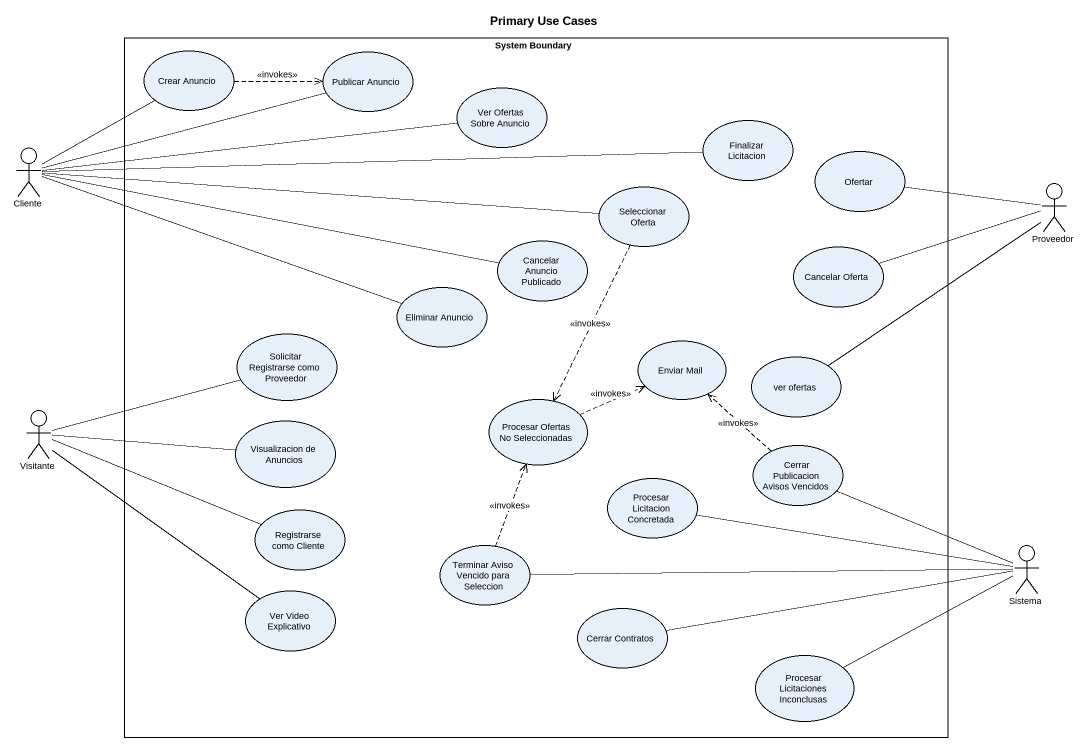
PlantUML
@startuml
title Primary Use Cases
rectangle "System Boundary" as System_Boundary {
  usecase "Crear Anuncio" as Crear_Anuncio
  usecase "Publicar Anuncio" as Publicar_Anuncio
  usecase "Ver Ofertas Sobre Anuncio" as Ver_Ofertas_Sobre_Anuncio
  usecase "Finalizar Licitacion" as Finalizar_Licitacion
  usecase Ofertar
  usecase "Seleccionar Oferta" as Seleccionar_Oferta
  usecase "Cancelar Anuncio Publicado" as Cancelar_Anuncio_Publicado
  usecase "Cancelar Oferta" as Cancelar_Oferta
  usecase "Eliminar Anuncio" as Eliminar_Anuncio
  usecase "Solicitar Registrarse como Proveedor" as Solicitar_Registrarse_como
  usecase "Enviar Mail" as Enviar_Mail
  usecase "ver ofertas" as ver_ofertas
  usecase "Procesar Ofertas No Seleccionadas" as Procesar_Ofertas_No
  usecase "Visualizacion de Anuncios" as Visualizacion_de_Anuncios
  usecase "Cerrar Publicacion Avisos Vencidos" as Cerrar_Publicacion_Avisos
  usecase "Procesar Licitacion Concretada" as Procesar_Licitacion
  usecase "Registrarse como Cliente" as Registrarse_como_Cliente
  usecase "Terminar Aviso Vencido para Seleccion" as Terminar_Aviso_Vencido_para
  usecase "Ver Video Explicativo" as Ver_Video_Explicativo
  usecase "Cerrar Contratos" as Cerrar_Contratos
  usecase "Procesar Licitaciones Inconclusas" as Procesar_Licitaciones
}
actor Cliente
actor Proveedor
actor Visitante
actor Sistema
Crear_Anuncio .right.> Publicar_Anuncio : <<invokes>>
Cliente -up- Crear_Anuncio
Cliente -right- Publicar_Anuncio
Cliente -right- Ver_Ofertas_Sobre_Anuncio
Cliente -right- Finalizar_Licitacion
Cliente -right- Seleccionar_Oferta
Cliente -right- Cancelar_Anuncio_Publicado
Cliente -right- Eliminar_Anuncio
Seleccionar_Oferta ..> Procesar_Ofertas_No : <<invokes>>
Proveedor -left- Ofertar
Proveedor -left- Cancelar_Oferta
Proveedor -- ver_ofertas
Visitante -right- Solicitar_Registrarse_como
Visitante -right- Visualizacion_de_Anuncios
Visitante -right- Registrarse_como_Cliente
Visitante -- Ver_Video_Explicativo
Procesar_Ofertas_No .right.> Enviar_Mail : <<invokes>>
Cerrar_Publicacion_Avisos .up.> Enviar_Mail : <<invokes>>
Terminar_Aviso_Vencido_para .up.> Procesar_Ofertas_No : <<invokes>>
Sistema -left- Cerrar_Publicacion_Avisos
Sistema -left- Procesar_Licitacion
Sistema -left- Terminar_Aviso_Vencido_para
Sistema -left- Cerrar_Contratos
Sistema -left- Procesar_Licitaciones
@enduml
